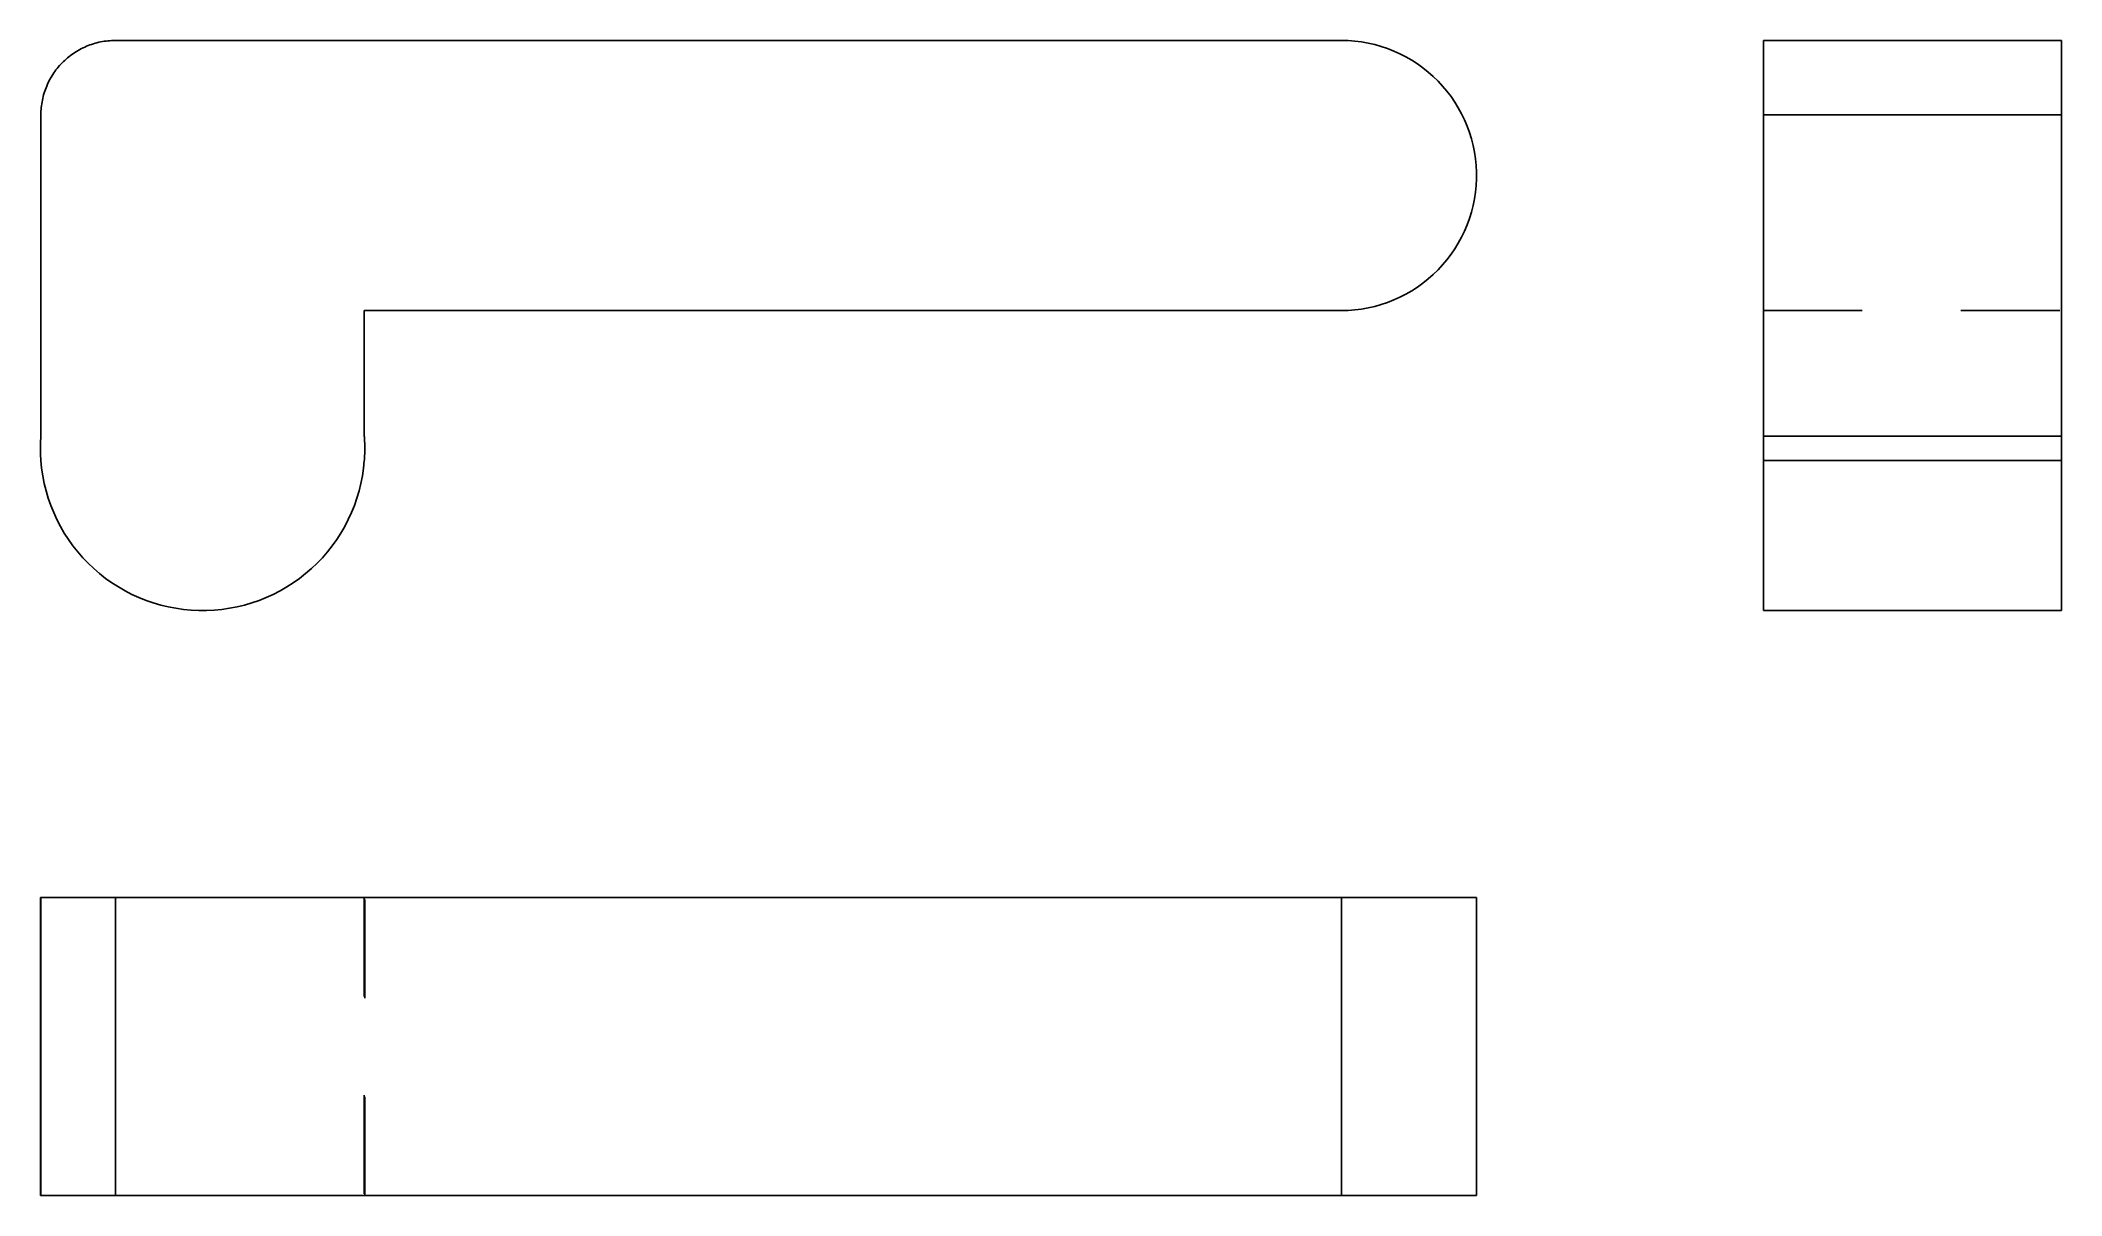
# Model space of a CAD drawing. Extents: x 0 to 2.05, y 0 to 1.17.
import ezdxf

# ---------------------------------------------------------------- set-up
doc = ezdxf.new("R2010")
doc.units = 0
doc.linetypes.add('HIDDEN', pattern=[0.072742, 0.048519, -0.024223])
for name, color, linetype in [('FRONT', 7, 'CONTINUOUS'), ('LEFT', 7, 'CONTINUOUS'), ('LEFT_HID', 7, 'HIDDEN'), ('TOP', 7, 'CONTINUOUS'), ('TOP_HID', 7, 'HIDDEN')]:
    doc.layers.add(name, color=color, linetype=linetype)

msp = doc.modelspace()

# ---------------------------------------------------------------- linework, layer by layer
at = {"layer": 'FRONT'}
for p, q in [((0.053689, 1.167186), (0.051898, 1.166609)), ((0.055494, 1.167718), (0.053689, 1.167186)), ((0.057312, 1.168205), (0.055494, 1.167718)), ((0.059141, 1.168647), (0.057312, 1.168205)), ((0.060981, 1.169042), (0.059141, 1.168647)), ((0.06283, 1.169392), (0.060981, 1.169042)), ((0.064687, 1.169696), (0.06283, 1.169392)), ((0.066551, 1.169953), (0.064687, 1.169696)), ((0.068421, 1.170164), (0.066551, 1.169953)), ((0.070296, 1.170328), (0.068421, 1.170164)), ((0.072174, 1.170445), (0.070296, 1.170328)), ((0.074055, 1.170515), (0.072174, 1.170445)), ((0.075937, 1.170539), (0.074055, 1.170515)), ((1.318019, 1.170539), (0.075937, 1.170539)), ((1.324839, 1.170369), (1.318019, 1.170539)), ((1.331642, 1.169859), (1.324839, 1.170369)), ((1.338412, 1.169011), (1.331642, 1.169859)), ((1.345131, 1.167826), (1.338412, 1.169011)), ((1.351782, 1.166308), (1.345131, 1.167826)), ((0.021905, 1.147763), (0.020608, 1.146399)), ((0.023236, 1.149094), (0.021905, 1.147763)), ((0.024599, 1.150391), (0.023236, 1.149094)), ((0.025995, 1.151653), (0.024599, 1.150391)), ((0.027421, 1.152881), (0.025995, 1.151653)), ((0.028878, 1.154072), (0.027421, 1.152881)), ((0.030363, 1.155227), (0.028878, 1.154072)), ((0.031877, 1.156345), (0.030363, 1.155227)), ((0.033419, 1.157424), (0.031877, 1.156345)), ((0.034987, 1.158465), (0.033419, 1.157424)), ((0.03658, 1.159466), (0.034987, 1.158465)), ((0.038198, 1.160427), (0.03658, 1.159466)), ((0.039839, 1.161348), (0.038198, 1.160427)), ((0.041503, 1.162227), (0.039839, 1.161348)), ((0.043188, 1.163064), (0.041503, 1.162227)), ((0.044894, 1.16386), (0.043188, 1.163064)), ((0.046619, 1.164612), (0.044894, 1.16386)), ((0.048362, 1.165322), (0.046619, 1.164612)), ((0.050122, 1.165987), (0.048362, 1.165322)), ((0.051898, 1.166609), (0.050122, 1.165987)), ((1.358349, 1.16446), (1.351782, 1.166308)), ((1.364817, 1.162287), (1.358349, 1.16446)), ((1.371167, 1.159795), (1.364817, 1.162287)), ((1.377386, 1.156989), (1.371167, 1.159795)), ((1.383457, 1.153876), (1.377386, 1.156989)), ((1.389366, 1.150465), (1.383457, 1.153876)), ((1.395097, 1.146763), (1.389366, 1.150465)), ((1.400636, 1.142781), (1.395097, 1.146763)), ((0.007934, 1.12781), (0.007139, 1.126105)), ((0.008772, 1.129495), (0.007934, 1.12781)), ((0.009651, 1.131159), (0.008772, 1.129495)), ((0.010572, 1.132801), (0.009651, 1.131159)), ((0.011533, 1.134418), (0.010572, 1.132801)), ((0.012534, 1.136012), (0.011533, 1.134418)), ((0.013575, 1.13758), (0.012534, 1.136012)), ((0.014654, 1.139121), (0.013575, 1.13758)), ((0.015772, 1.140635), (0.014654, 1.139121)), ((0.016926, 1.142121), (0.015772, 1.140635)), ((0.018118, 1.143578), (0.016926, 1.142121)), ((0.019345, 1.145004), (0.018118, 1.143578)), ((0.020608, 1.146399), (0.019345, 1.145004)), ((1.40597, 1.138527), (1.400636, 1.142781)), ((1.411085, 1.134013), (1.40597, 1.138527)), ((1.415969, 1.129249), (1.411085, 1.134013)), ((1.42061, 1.124248), (1.415969, 1.129249)), ((0.001303, 1.106311), (0.001046, 1.104447)), ((0.001606, 1.108169), (0.001303, 1.106311)), ((0.001956, 1.110018), (0.001606, 1.108169)), ((0.002352, 1.111857), (0.001956, 1.110018)), ((0.002794, 1.113687), (0.002352, 1.111857)), ((0.003281, 1.115504), (0.002794, 1.113687)), ((0.003813, 1.117309), (0.003281, 1.115504)), ((0.00439, 1.119101), (0.003813, 1.117309)), ((0.005012, 1.120877), (0.00439, 1.119101)), ((0.005677, 1.122637), (0.005012, 1.120877)), ((0.006386, 1.12438), (0.005677, 1.122637)), ((0.007139, 1.126105), (0.006386, 1.12438)), ((1.424995, 1.119022), (1.42061, 1.124248)), ((1.429115, 1.113583), (1.424995, 1.119022)), ((1.432958, 1.107946), (1.429115, 1.113583)), ((1.436515, 1.102125), (1.432958, 1.107946)), ((0.000483, 1.096944), (0.00046, 1.095062)), ((0.00046, 1.095062), (0.00046, 0.769424)), ((0.000554, 1.098824), (0.000483, 1.096944)), ((0.000671, 1.100703), (0.000554, 1.098824)), ((0.000835, 1.102577), (0.000671, 1.100703)), ((0.001046, 1.104447), (0.000835, 1.102577)), ((1.439778, 1.096133), (1.436515, 1.102125)), ((1.442738, 1.089986), (1.439778, 1.096133)), ((1.445388, 1.0837), (1.442738, 1.089986)), ((1.447722, 1.077289), (1.445388, 1.0837)), ((1.449733, 1.070769), (1.447722, 1.077289)), ((1.451416, 1.064158), (1.449733, 1.070769)), ((1.452768, 1.057471), (1.451416, 1.064158)), ((1.453785, 1.050724), (1.452768, 1.057471)), ((1.454464, 1.043936), (1.453785, 1.050724)), ((1.454804, 1.037122), (1.454464, 1.043936)), ((1.454464, 1.023485), (1.454804, 1.030299)), ((1.454804, 1.030299), (1.454804, 1.037122)), ((1.451416, 1.003263), (1.452768, 1.009951)), ((1.452768, 1.009951), (1.453785, 1.016697)), ((1.453785, 1.016697), (1.454464, 1.023485)), ((1.442738, 0.977435), (1.445388, 0.983722)), ((1.445388, 0.983722), (1.447722, 0.990133)), ((1.447722, 0.990133), (1.449733, 0.996652)), ((1.449733, 0.996652), (1.451416, 1.003263)), ((1.432958, 0.959475), (1.436515, 0.965296)), ((1.436515, 0.965296), (1.439778, 0.971288)), ((1.439778, 0.971288), (1.442738, 0.977435)), ((1.415969, 0.938172), (1.42061, 0.943173)), ((1.42061, 0.943173), (1.424995, 0.948399)), ((1.424995, 0.948399), (1.429115, 0.953838)), ((1.429115, 0.953838), (1.432958, 0.959475)), ((1.395097, 0.920658), (1.400636, 0.92464)), ((1.400636, 0.92464), (1.40597, 0.928894)), ((1.40597, 0.928894), (1.411085, 0.933408)), ((1.411085, 0.933408), (1.415969, 0.938172)), ((1.345131, 0.899595), (1.351782, 0.901113)), ((1.351782, 0.901113), (1.358349, 0.902961)), ((1.358349, 0.902961), (1.364817, 0.905134)), ((1.364817, 0.905134), (1.371167, 0.907626)), ((1.371167, 0.907626), (1.377386, 0.910432)), ((1.377386, 0.910432), (1.383457, 0.913545)), ((1.383457, 0.913545), (1.389366, 0.916956)), ((1.389366, 0.916956), (1.395097, 0.920658)), ((0.32816, 0.769424), (0.32816, 0.896882)), ((0.32816, 0.896882), (1.318019, 0.896882)), ((1.318019, 0.896882), (1.324839, 0.897052)), ((1.324839, 0.897052), (1.331642, 0.897562)), ((1.331642, 0.897562), (1.338412, 0.89841)), ((1.338412, 0.89841), (1.345131, 0.899595)), ((0.000001, 0.757726), (0, 0.757335)), ((0.000003, 0.758116), (0.000001, 0.757726)), ((0.000006, 0.758506), (0.000003, 0.758116)), ((0.000009, 0.758897), (0.000006, 0.758506)), ((0.000014, 0.759287), (0.000009, 0.758897)), ((0.000019, 0.759677), (0.000014, 0.759287)), ((0.000026, 0.760068), (0.000019, 0.759677)), ((0.000033, 0.760458), (0.000026, 0.760068)), ((0.000042, 0.760848), (0.000033, 0.760458)), ((0.000051, 0.761238), (0.000042, 0.760848)), ((0.000061, 0.761629), (0.000051, 0.761238)), ((0.000072, 0.762019), (0.000061, 0.761629)), ((0.000084, 0.762409), (0.000072, 0.762019)), ((0.000097, 0.762799), (0.000084, 0.762409)), ((0.000111, 0.763189), (0.000097, 0.762799)), ((0.000126, 0.763579), (0.000111, 0.763189)), ((0.000142, 0.763969), (0.000126, 0.763579)), ((0.000159, 0.764359), (0.000142, 0.763969)), ((0.000176, 0.764749), (0.000159, 0.764359)), ((0.000195, 0.765139), (0.000176, 0.764749)), ((0.000214, 0.765529), (0.000195, 0.765139)), ((0.000235, 0.765919), (0.000214, 0.765529)), ((0.000256, 0.766308), (0.000235, 0.765919)), ((0.000278, 0.766698), (0.000256, 0.766308)), ((0.000301, 0.767088), (0.000278, 0.766698)), ((0.000325, 0.767477), (0.000301, 0.767088)), ((0.00035, 0.767867), (0.000325, 0.767477)), ((0.000376, 0.768256), (0.00035, 0.767867)), ((0.000403, 0.768646), (0.000376, 0.768256)), ((0.000431, 0.769035), (0.000403, 0.768646)), ((0.00046, 0.769424), (0.000431, 0.769035)), ((0.328189, 0.769035), (0.32816, 0.769424)), ((0.328217, 0.768646), (0.328189, 0.769035)), ((0.328244, 0.768256), (0.328217, 0.768646)), ((0.32827, 0.767867), (0.328244, 0.768256)), ((0.328295, 0.767477), (0.32827, 0.767867)), ((0.328319, 0.767088), (0.328295, 0.767477)), ((0.328342, 0.766698), (0.328319, 0.767088)), ((0.328364, 0.766308), (0.328342, 0.766698)), ((0.328385, 0.765919), (0.328364, 0.766308)), ((0.328406, 0.765529), (0.328385, 0.765919)), ((0.328425, 0.765139), (0.328406, 0.765529)), ((0.328444, 0.764749), (0.328425, 0.765139)), ((0.328461, 0.764359), (0.328444, 0.764749)), ((0.328478, 0.763969), (0.328461, 0.764359)), ((0.328494, 0.763579), (0.328478, 0.763969)), ((0.328509, 0.763189), (0.328494, 0.763579)), ((0.328523, 0.762799), (0.328509, 0.763189)), ((0.328536, 0.762409), (0.328523, 0.762799)), ((0.328548, 0.762019), (0.328536, 0.762409)), ((0.328559, 0.761629), (0.328548, 0.762019)), ((0.328569, 0.761238), (0.328559, 0.761629)), ((0.328578, 0.760848), (0.328569, 0.761238)), ((0.328587, 0.760458), (0.328578, 0.760848)), ((0.328594, 0.760068), (0.328587, 0.760458)), ((0.3286, 0.759677), (0.328594, 0.760068)), ((0.328606, 0.759287), (0.3286, 0.759677)), ((0.328611, 0.758897), (0.328606, 0.759287)), ((0.328614, 0.758506), (0.328611, 0.758897)), ((0.328617, 0.758116), (0.328614, 0.758506)), ((0.328619, 0.757726), (0.328617, 0.758116)), ((0.32862, 0.757335), (0.328619, 0.757726)), ((0, 0.757335), (0, 0.756945)), ((0, 0.756945), (0.000001, 0.756555)), ((0.000001, 0.756555), (0.000003, 0.756164)), ((0.000003, 0.756164), (0.000006, 0.755774)), ((0.000006, 0.755774), (0.000009, 0.755384)), ((0.000009, 0.755384), (0.000014, 0.754993)), ((0.000014, 0.754993), (0.000019, 0.754603)), ((0.000019, 0.754603), (0.000026, 0.754213)), ((0.000026, 0.754213), (0.000033, 0.753823)), ((0.000033, 0.753823), (0.000042, 0.753432)), ((0.000042, 0.753432), (0.000051, 0.753042)), ((0.000051, 0.753042), (0.000061, 0.752652)), ((0.000061, 0.752652), (0.000072, 0.752262)), ((0.000072, 0.752262), (0.000084, 0.751872)), ((0.000084, 0.751872), (0.000097, 0.751481)), ((0.000097, 0.751481), (0.000111, 0.751091)), ((0.000111, 0.751091), (0.000126, 0.750701)), ((0.000126, 0.750701), (0.000142, 0.750311)), ((0.000142, 0.750311), (0.000159, 0.749921)), ((0.000159, 0.749921), (0.000176, 0.749531)), ((0.000176, 0.749531), (0.000195, 0.749142)), ((0.000195, 0.749142), (0.000214, 0.748752)), ((0.000214, 0.748752), (0.000235, 0.748362)), ((0.000235, 0.748362), (0.000256, 0.747972)), ((0.000256, 0.747972), (0.000278, 0.747582)), ((0.000278, 0.747582), (0.000301, 0.747193)), ((0.000301, 0.747193), (0.000325, 0.746803)), ((0.000325, 0.746803), (0.00035, 0.746414)), ((0.00035, 0.746414), (0.000376, 0.746024)), ((0.000376, 0.746024), (0.000403, 0.745635)), ((0.000403, 0.745635), (0.000431, 0.745245)), ((0.000431, 0.745245), (0.00046, 0.744856)), ((0.00046, 0.744856), (0.001228, 0.737092)), ((0.327392, 0.737092), (0.32816, 0.744856)), ((0.32816, 0.744856), (0.328189, 0.745245)), ((0.328189, 0.745245), (0.328217, 0.745635)), ((0.328217, 0.745635), (0.328244, 0.746024)), ((0.328244, 0.746024), (0.32827, 0.746414)), ((0.32827, 0.746414), (0.328295, 0.746803)), ((0.328295, 0.746803), (0.328319, 0.747193)), ((0.328319, 0.747193), (0.328342, 0.747582)), ((0.328342, 0.747582), (0.328364, 0.747972)), ((0.328364, 0.747972), (0.328385, 0.748362)), ((0.328385, 0.748362), (0.328406, 0.748752)), ((0.328406, 0.748752), (0.328425, 0.749142)), ((0.328425, 0.749142), (0.328444, 0.749531)), ((0.328444, 0.749531), (0.328461, 0.749921)), ((0.328461, 0.749921), (0.328478, 0.750311)), ((0.328478, 0.750311), (0.328494, 0.750701)), ((0.328494, 0.750701), (0.328509, 0.751091)), ((0.328509, 0.751091), (0.328523, 0.751481)), ((0.328523, 0.751481), (0.328536, 0.751872)), ((0.328536, 0.751872), (0.328548, 0.752262)), ((0.328548, 0.752262), (0.328559, 0.752652)), ((0.328559, 0.752652), (0.328569, 0.753042)), ((0.328569, 0.753042), (0.328578, 0.753432)), ((0.328578, 0.753432), (0.328587, 0.753823)), ((0.328587, 0.753823), (0.328594, 0.754213)), ((0.328594, 0.754213), (0.3286, 0.754603)), ((0.3286, 0.754603), (0.328606, 0.754993)), ((0.328606, 0.754993), (0.328611, 0.755384)), ((0.328611, 0.755384), (0.328614, 0.755774)), ((0.328614, 0.755774), (0.328617, 0.756164)), ((0.328617, 0.756164), (0.328619, 0.756555)), ((0.328619, 0.756555), (0.32862, 0.756945)), ((0.32862, 0.756945), (0.32862, 0.757335)), ((0.001228, 0.737092), (0.002363, 0.729372)), ((0.002363, 0.729372), (0.003864, 0.721715)), ((0.003864, 0.721715), (0.005727, 0.714138)), ((0.322893, 0.714138), (0.324756, 0.721715)), ((0.324756, 0.721715), (0.326257, 0.729372)), ((0.326257, 0.729372), (0.327392, 0.737092)), ((0.005727, 0.714138), (0.007947, 0.706658)), ((0.007947, 0.706658), (0.01052, 0.699292)), ((0.01052, 0.699292), (0.013439, 0.692057)), ((0.315181, 0.692057), (0.3181, 0.699292)), ((0.3181, 0.699292), (0.320673, 0.706658)), ((0.320673, 0.706658), (0.322893, 0.714138)), ((0.013439, 0.692057), (0.016699, 0.684968)), ((0.016699, 0.684968), (0.020292, 0.678042)), ((0.020292, 0.678042), (0.024209, 0.671294)), ((0.304411, 0.671294), (0.308328, 0.678042)), ((0.308328, 0.678042), (0.311921, 0.684968)), ((0.311921, 0.684968), (0.315181, 0.692057)), ((0.024209, 0.671294), (0.028443, 0.66474)), ((0.028443, 0.66474), (0.032982, 0.658394)), ((0.032982, 0.658394), (0.037818, 0.65227)), ((0.290802, 0.65227), (0.295638, 0.658394)), ((0.295638, 0.658394), (0.300177, 0.66474)), ((0.300177, 0.66474), (0.304411, 0.671294)), ((0.037818, 0.65227), (0.042939, 0.646384)), ((0.042939, 0.646384), (0.048334, 0.640747)), ((0.048334, 0.640747), (0.053991, 0.635372)), ((0.053991, 0.635372), (0.059896, 0.630272)), ((0.268724, 0.630272), (0.274629, 0.635372)), ((0.274629, 0.635372), (0.280286, 0.640747)), ((0.280286, 0.640747), (0.285681, 0.646384)), ((0.285681, 0.646384), (0.290802, 0.65227)), ((0.059896, 0.630272), (0.066036, 0.625459)), ((0.066036, 0.625459), (0.072398, 0.620942)), ((0.072398, 0.620942), (0.078968, 0.616732)), ((0.078968, 0.616732), (0.08573, 0.612839)), ((0.24289, 0.612839), (0.249652, 0.616732)), ((0.249652, 0.616732), (0.256222, 0.620942)), ((0.256222, 0.620942), (0.262584, 0.625459)), ((0.262584, 0.625459), (0.268724, 0.630272)), ((0.08573, 0.612839), (0.092669, 0.609271)), ((0.092669, 0.609271), (0.099769, 0.606037)), ((0.099769, 0.606037), (0.107015, 0.603143)), ((0.107015, 0.603143), (0.114391, 0.600597)), ((0.114391, 0.600597), (0.121879, 0.598403)), ((0.121879, 0.598403), (0.129462, 0.596568)), ((0.129462, 0.596568), (0.137124, 0.595095)), ((0.137124, 0.595095), (0.144848, 0.593987)), ((0.144848, 0.593987), (0.152615, 0.593247)), ((0.176005, 0.593247), (0.183772, 0.593987)), ((0.183772, 0.593987), (0.191496, 0.595095)), ((0.191496, 0.595095), (0.199158, 0.596568)), ((0.199158, 0.596568), (0.206741, 0.598403)), ((0.206741, 0.598403), (0.214229, 0.600597)), ((0.214229, 0.600597), (0.221605, 0.603143)), ((0.221605, 0.603143), (0.228851, 0.606037)), ((0.228851, 0.606037), (0.235951, 0.609271)), ((0.235951, 0.609271), (0.24289, 0.612839)), ((0.152615, 0.593247), (0.160409, 0.592876)), ((0.160409, 0.592876), (0.168211, 0.592876)), ((0.168211, 0.592876), (0.176005, 0.593247))]:
    msp.add_line(p, q, dxfattribs=at)
at = {"layer": 'LEFT'}
for p, q in [((1.745774, 1.170585), (1.745774, 1.095109)), ((1.745774, 1.170585), (2.047681, 1.170585)), ((2.047681, 1.170585), (2.047681, 1.095109)), ((1.745774, 1.095109), (1.745774, 0.769471)), ((1.745774, 1.095109), (2.047681, 1.095109)), ((2.047681, 1.095109), (2.047681, 0.769471)), ((1.745774, 0.769471), (1.745774, 0.744902)), ((1.745774, 0.769471), (2.047681, 0.769471)), ((2.047681, 0.769471), (2.047681, 0.744902)), ((1.745774, 0.744902), (1.745774, 0.592876)), ((1.745774, 0.744902), (2.047681, 0.744902)), ((2.047681, 0.744902), (2.047681, 0.592876)), ((2.047681, 0.592876), (1.745774, 0.592876))]:
    msp.add_line(p, q, dxfattribs=at)
at = {"layer": 'LEFT_HID', "linetype": 'HIDDEN'}
for p, q in [((1.745774, 1.170585), (1.745774, 0.896929)), ((1.745774, 0.896929), (1.745774, 1.170585)), ((2.047681, 1.170585), (2.047681, 0.896929)), ((2.047681, 0.896929), (2.047681, 1.170585)), ((1.745774, 0.914257), (1.745774, 0.919083)), ((1.745774, 0.919083), (1.745774, 0.914257)), ((1.745774, 0.909431), (1.745774, 0.914257)), ((1.745774, 0.914257), (1.745774, 0.909431)), ((1.745774, 0.904605), (1.745774, 0.909431)), ((1.745774, 0.909431), (1.745774, 0.904605)), ((1.745774, 0.899779), (1.745774, 0.904605)), ((1.745774, 0.904605), (1.745774, 0.899779)), ((2.047681, 0.914257), (2.047681, 0.919083)), ((2.047681, 0.919083), (2.047681, 0.914257)), ((2.047681, 0.909431), (2.047681, 0.914257)), ((2.047681, 0.914257), (2.047681, 0.909431)), ((2.047681, 0.904605), (2.047681, 0.909431)), ((2.047681, 0.909431), (2.047681, 0.904605)), ((2.047681, 0.899779), (2.047681, 0.904605)), ((2.047681, 0.904605), (2.047681, 0.899779)), ((1.745774, 0.894952), (1.745774, 0.899779)), ((1.745774, 0.899779), (1.745774, 0.894952)), ((1.745774, 0.896929), (2.047681, 0.896929)), ((1.745774, 0.769471), (1.745774, 0.896929)), ((1.745774, 0.896929), (2.047681, 0.896929)), ((1.745774, 0.890126), (1.745774, 0.894952)), ((1.745774, 0.894952), (1.745774, 0.890126)), ((1.745774, 0.8853), (1.745774, 0.890126)), ((1.745774, 0.890126), (1.745774, 0.8853)), ((1.745774, 0.880474), (1.745774, 0.8853)), ((1.745774, 0.8853), (1.745774, 0.880474)), ((2.047681, 0.894952), (2.047681, 0.899779)), ((2.047681, 0.899779), (2.047681, 0.894952)), ((2.047681, 0.769471), (2.047681, 0.896929)), ((2.047681, 0.890126), (2.047681, 0.894952)), ((2.047681, 0.894952), (2.047681, 0.890126)), ((2.047681, 0.8853), (2.047681, 0.890126)), ((2.047681, 0.890126), (2.047681, 0.8853)), ((2.047681, 0.880474), (2.047681, 0.8853)), ((2.047681, 0.8853), (2.047681, 0.880474)), ((1.745774, 0.875647), (1.745774, 0.880474)), ((1.745774, 0.880474), (1.745774, 0.875647)), ((1.745774, 0.870821), (1.745774, 0.875647)), ((1.745774, 0.875647), (1.745774, 0.870821)), ((1.745774, 0.865995), (1.745774, 0.870821)), ((1.745774, 0.870821), (1.745774, 0.865995)), ((1.745774, 0.861169), (1.745774, 0.865995)), ((1.745774, 0.865995), (1.745774, 0.861169)), ((1.745774, 0.856343), (1.745774, 0.861169)), ((1.745774, 0.861169), (1.745774, 0.856343)), ((2.047681, 0.875647), (2.047681, 0.880474)), ((2.047681, 0.880474), (2.047681, 0.875647)), ((2.047681, 0.870821), (2.047681, 0.875647)), ((2.047681, 0.875647), (2.047681, 0.870821)), ((2.047681, 0.865995), (2.047681, 0.870821)), ((2.047681, 0.870821), (2.047681, 0.865995)), ((2.047681, 0.861169), (2.047681, 0.865995)), ((2.047681, 0.865995), (2.047681, 0.861169)), ((2.047681, 0.856343), (2.047681, 0.861169)), ((2.047681, 0.861169), (2.047681, 0.856343)), ((1.745774, 0.851516), (1.745774, 0.856343)), ((1.745774, 0.856343), (1.745774, 0.851516)), ((1.745774, 0.84669), (1.745774, 0.851516)), ((1.745774, 0.851516), (1.745774, 0.84669)), ((1.745774, 0.841864), (1.745774, 0.84669)), ((1.745774, 0.84669), (1.745774, 0.841864)), ((1.745774, 0.837038), (1.745774, 0.841864)), ((1.745774, 0.841864), (1.745774, 0.837038)), ((2.047681, 0.851516), (2.047681, 0.856343)), ((2.047681, 0.856343), (2.047681, 0.851516)), ((2.047681, 0.84669), (2.047681, 0.851516)), ((2.047681, 0.851516), (2.047681, 0.84669)), ((2.047681, 0.841864), (2.047681, 0.84669)), ((2.047681, 0.84669), (2.047681, 0.841864)), ((2.047681, 0.837038), (2.047681, 0.841864)), ((2.047681, 0.841864), (2.047681, 0.837038)), ((1.745774, 0.832211), (1.745774, 0.837038)), ((1.745774, 0.837038), (1.745774, 0.832211)), ((1.745774, 0.827385), (1.745774, 0.832211)), ((1.745774, 0.832211), (1.745774, 0.827385)), ((1.745774, 0.822559), (1.745774, 0.827385)), ((1.745774, 0.827385), (1.745774, 0.822559)), ((1.745774, 0.817733), (1.745774, 0.822559)), ((1.745774, 0.822559), (1.745774, 0.817733)), ((2.047681, 0.832211), (2.047681, 0.837038)), ((2.047681, 0.837038), (2.047681, 0.832211)), ((2.047681, 0.827385), (2.047681, 0.832211)), ((2.047681, 0.832211), (2.047681, 0.827385)), ((2.047681, 0.822559), (2.047681, 0.827385)), ((2.047681, 0.827385), (2.047681, 0.822559)), ((2.047681, 0.817733), (2.047681, 0.822559)), ((2.047681, 0.822559), (2.047681, 0.817733)), ((1.745774, 0.812907), (1.745774, 0.817733)), ((1.745774, 0.817733), (1.745774, 0.812907)), ((1.745774, 0.80808), (1.745774, 0.812907)), ((1.745774, 0.812907), (1.745774, 0.80808)), ((1.745774, 0.803254), (1.745774, 0.80808)), ((1.745774, 0.80808), (1.745774, 0.803254)), ((1.745774, 0.798428), (1.745774, 0.803254)), ((1.745774, 0.803254), (1.745774, 0.798428)), ((2.047681, 0.812907), (2.047681, 0.817733)), ((2.047681, 0.817733), (2.047681, 0.812907)), ((2.047681, 0.80808), (2.047681, 0.812907)), ((2.047681, 0.812907), (2.047681, 0.80808)), ((2.047681, 0.803254), (2.047681, 0.80808)), ((2.047681, 0.80808), (2.047681, 0.803254)), ((2.047681, 0.798428), (2.047681, 0.803254)), ((2.047681, 0.803254), (2.047681, 0.798428)), ((1.745774, 0.793602), (1.745774, 0.798428)), ((1.745774, 0.798428), (1.745774, 0.793602)), ((1.745774, 0.788775), (1.745774, 0.793602)), ((1.745774, 0.793602), (1.745774, 0.788775)), ((1.745774, 0.783949), (1.745774, 0.788775)), ((1.745774, 0.788775), (1.745774, 0.783949)), ((1.745774, 0.779123), (1.745774, 0.783949)), ((1.745774, 0.783949), (1.745774, 0.779123)), ((1.745774, 0.774297), (1.745774, 0.779123)), ((1.745774, 0.779123), (1.745774, 0.774297)), ((2.047681, 0.793602), (2.047681, 0.798428)), ((2.047681, 0.798428), (2.047681, 0.793602)), ((2.047681, 0.788775), (2.047681, 0.793602)), ((2.047681, 0.793602), (2.047681, 0.788775)), ((2.047681, 0.783949), (2.047681, 0.788775)), ((2.047681, 0.788775), (2.047681, 0.783949)), ((2.047681, 0.779123), (2.047681, 0.783949)), ((2.047681, 0.783949), (2.047681, 0.779123)), ((2.047681, 0.774297), (2.047681, 0.779123)), ((2.047681, 0.779123), (2.047681, 0.774297)), ((1.745774, 0.769471), (1.745774, 0.774297)), ((1.745774, 0.774297), (1.745774, 0.769471)), ((2.047681, 0.769471), (2.047681, 0.774297)), ((2.047681, 0.774297), (2.047681, 0.769471))]:
    msp.add_line(p, q, dxfattribs=at)
at = {"layer": 'TOP'}
for p, q in [((0.00046, 0.301907), (0, 0.301907)), ((0, 0), (0, 0.301907)), ((0.00046, 0.301907), (0.00046, 0)), ((0.075937, 0.301907), (0.00046, 0.301907)), ((1.318019, 0.301907), (0.075937, 0.301907)), ((0.075937, 0.301907), (0.075937, 0)), ((1.454847, 0.301907), (1.318019, 0.301907)), ((1.318019, 0.301907), (1.318019, 0)), ((1.454847, 0), (1.454847, 0.301907)), ((0.00046, 0), (0, 0)), ((0.075937, 0), (0.00046, 0)), ((1.318019, 0), (0.075937, 0)), ((1.454847, 0), (1.318019, 0))]:
    msp.add_line(p, q, dxfattribs=at)
at = {"layer": 'TOP_HID', "linetype": 'HIDDEN'}
for p, q in [((0.00046, 0.301907), (0.32816, 0.301907)), ((0.00046, 0.301907), (0.32816, 0.301907)), ((0.32816, 0.301907), (0.32862, 0.301907)), ((0.32862, 0.301907), (0.32816, 0.301907)), ((0.32816, 0.301907), (0.32816, 0)), ((0.32816, 0.301907), (0.32816, 0)), ((0.32816, 0.301907), (1.318019, 0.301907)), ((0.32816, 0.301907), (0.32816, 0)), ((0.32862, 0), (0.32862, 0.301907)), ((0.00046, 0), (0.32816, 0)), ((0.00046, 0), (0.32816, 0)), ((0.32816, 0), (0.32862, 0)), ((0.32862, 0), (0.32816, 0)), ((0.32816, 0), (1.318019, 0))]:
    msp.add_line(p, q, dxfattribs=at)

doc.saveas('drawing.dxf')
